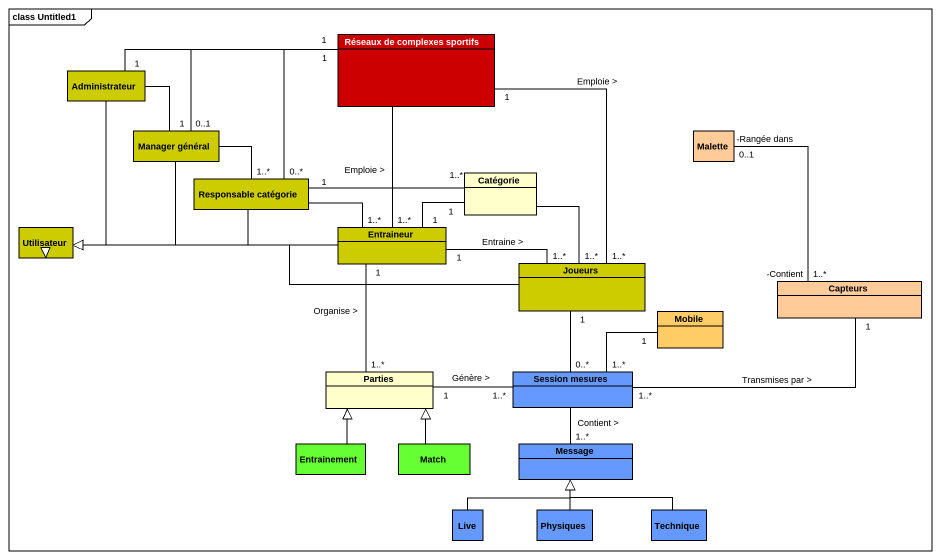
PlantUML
@startuml
mainframe class Untitled1
hide circle
hide empty members
class "Réseaux de complexes sportifs" as Réseaux_de_complexes #CC0000
class Administrateur #CCCC00
class "Manager général" as Manager_général #CCCC00
class Malette #FFCC99
class "Responsable catégorie" as Responsable_catégorie #CCCC00
class Catégorie
class Utilisateur #CCCC00
class Entraineur #CCCC00
class Joueurs #CCCC00
class Capteurs #FFCC99
class Mobile #FFCC66
class Parties
class "Session mesures" as Session_mesures #6699FF
class Entrainement #66FF33
class Match #66FF33
class Message #6699FF
class Live #6699FF
class Physiques #6699FF
class Technique #6699FF
Réseaux_de_complexes "1" -left- "1" Administrateur
Réseaux_de_complexes "1" -left- "0..1" Manager_général
Réseaux_de_complexes -- "0..*" Responsable_catégorie
Réseaux_de_complexes -- "1..*" Entraineur : Emploie >
Réseaux_de_complexes "1" -- "1..*" Joueurs : Emploie >
Administrateur -- "1" Manager_général
Administrateur --|> Utilisateur
Manager_général -- "1..*" Responsable_catégorie
Manager_général --|> Utilisateur
Malette "0..1\n-Rangée dans" -- "1..*\n-Contient" Capteurs
Responsable_catégorie -left-|> Utilisateur
Responsable_catégorie -right- "1..*" Entraineur
Catégorie "1..*" -left- "1" Responsable_catégorie
Catégorie "1" -left- "1" Entraineur
Catégorie -- "1..*" Joueurs
Entraineur -left-|> Utilisateur
Entraineur "1" -right- "1..*" Joueurs : Entraine >
Entraineur "1" -- "1..*" Parties : Organise >
Joueurs -left-|> Utilisateur
Joueurs "1" -- "0..*" Session_mesures
Mobile "1" -left- "1..*" Session_mesures
Session_mesures "1..*" -right- "1" Capteurs : Transmises par >
Session_mesures "1..*" -left- "1" Parties : Génère >
Session_mesures -- "1..*" Message : Contient >
Entrainement -up-|> Parties
Match -up-|> Parties
Live -right-|> Message
Physiques -up-|> Message
Technique -up-|> Message
@enduml
